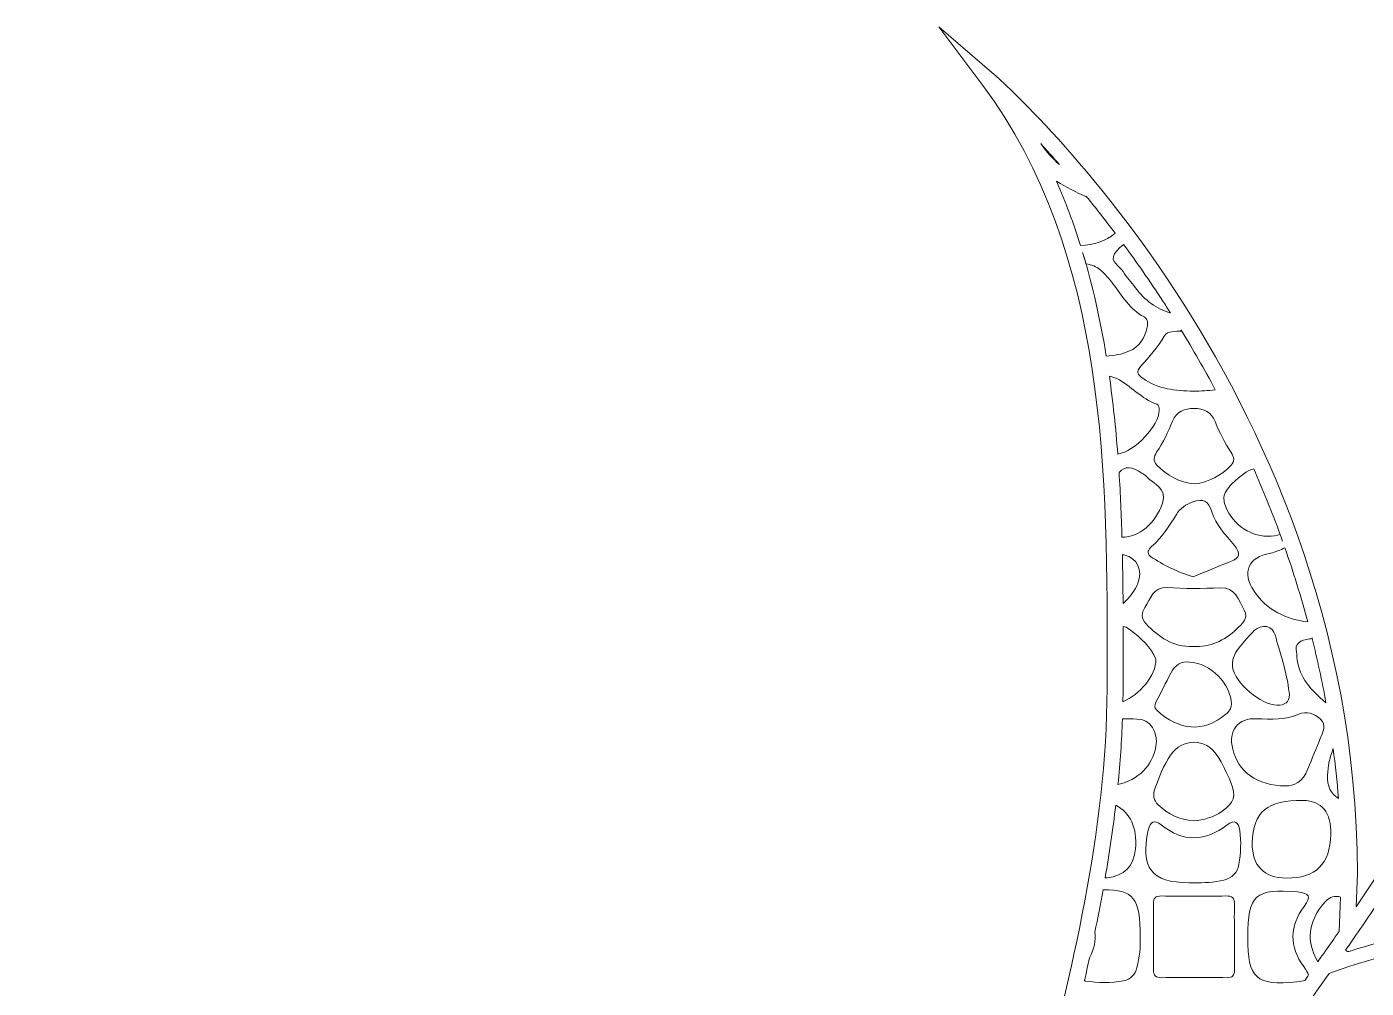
# Model space of a CAD drawing. Extents: x 467 to 8573, y -6014 to -20.
# Drawn here: x 467 to 1405, y -3714 to -3040 of the extents above; entities that cross this region are included whole.
import ezdxf

# ---------------------------------------------------------------- set-up
doc = ezdxf.new("R2010")
doc.units = 0
doc.header["$MEASUREMENT"] = 0
doc.layers.add('Layer 1', color=7, linetype='Continuous')

msp = doc.modelspace()

# ---------------------------------------------------------------- linework, layer by layer
at = {"layer": 'Layer 1', "lineweight": 0}
for points, knots in [([(2529.01, -4481.07), (2526.22, -4479.96), (2523.09, -4481.26), (2521.86, -4483.99), (2521.56, -4484.71), (2504.61, -4521.55), (2461.88, -4562.69), (2461.51, -4552.3), (2461.78, -4541.87), (2463.01, -4531.43), (2465.06, -4514.14), (2472.33, -4478.39), (2488.91, -4467.47), (2448.25, -4494.16), (2404.57, -4517.83), (2348.84, -4587), (2348.74, -4578.25), (2349.06, -4569.45), (2350.1, -4560.66), (2352.11, -4543.36), (2359.38, -4507.62), (2376.02, -4496.7), (2331.77, -4525.76), (2283.94, -4551.19), (2221, -4635.47), (2219.7, -4619.83), (2219.39, -4604.22), (2221.22, -4588.57), (2223.27, -4571.27), (2230.53, -4535.49), (2247.12, -4524.62), (2200.79, -4555.03), (2150.44, -4581.49), (2082.93, -4675.94), (2077.73, -4683.24), (2072.98, -4690.96), (2068.96, -4699.01), (2068.22, -4686.14), (2068.26, -4673.26), (2069.78, -4660.33), (2071.79, -4643.02), (2079.06, -4607.24), (2095.68, -4596.32), (2067.06, -4615.13), (2036.93, -4632.43), (2002.19, -4665.12), (2000.7, -4643.96), (1985.02, -4627.26), (1974.41, -4615.94), (1959.68, -4600.28), (1944.1, -4585.09), (1928.08, -4570.78), (1922.38, -4565.69), (1916.54, -4560.74), (1910.91, -4555.95), (1909.5, -4554.75), (1908.1, -4553.56), (1906.72, -4552.36), (1923.83, -4535.97), (1986.37, -4465.17), (2001.95, -4293.7), (2019.64, -4099.17), (1834.06, -3810.77), (1826.16, -3798.61), (1826.16, -3798.61), (1825.71, -3798.88), (1825.71, -3798.88), (1825.61, -3798.45), (1825.51, -3798.03), (1825.39, -3797.58), (1801.47, -3702.42), (1776.71, -3604.01), (1776.45, -3503.92), (1776.45, -3503.92), (1776.42, -3495.23), (1776.42, -3495.23), (1776.02, -3356.5), (1775.58, -3199.26), (1863.6, -3081.38), (1863.6, -3081.38), (1894.24, -3040.33), (1894.24, -3040.33), (1894.24, -3040.33), (1855.46, -3073.81), (1855.46, -3073.81), (1854.81, -3074.37), (1791.02, -3129.91), (1728.21, -3226.1), (1670.23, -3314.92), (1601.1, -3457.67), (1601.1, -3633.6), (1601.1, -3633.6), (1602.06, -3656.94), (1602.06, -3656.94), (1534.04, -3557.22), (1505.32, -3498.68), (1505.03, -3498.06), (1505.03, -3498.06), (1500, -3487.74), (1500, -3487.74), (1500, -3487.74), (1494.97, -3498.06), (1494.97, -3498.06), (1494.68, -3498.68), (1465.96, -3557.22), (1397.94, -3656.94), (1397.94, -3656.94), (1398.9, -3633.36), (1398.9, -3633.36), (1398.9, -3457.67), (1329.77, -3314.92), (1271.79, -3226.1), (1208.98, -3129.91), (1145.18, -3074.37), (1144.54, -3073.81), (1144.54, -3073.81), (1105.76, -3040.33), (1105.76, -3040.33), (1105.76, -3040.33), (1136.41, -3081.38), (1136.41, -3081.38), (1224.42, -3199.26), (1223.98, -3356.48), (1223.58, -3495.2), (1223.58, -3495.2), (1223.55, -3503.92), (1223.55, -3503.92), (1223.29, -3604.01), (1198.55, -3702.42), (1174.61, -3797.58), (1174.49, -3798.03), (1174.39, -3798.45), (1174.29, -3798.88), (1174.29, -3798.88), (1173.84, -3798.61), (1173.84, -3798.61), (1165.94, -3810.77), (980.36, -4099.17), (998.05, -4293.7), (1013.63, -4465.15), (1076.17, -4535.97), (1093.29, -4552.36), (1091.9, -4553.56), (1090.5, -4554.74), (1089.1, -4555.93), (1083.46, -4560.73), (1077.62, -4565.69), (1071.92, -4570.78), (1055.88, -4585.11), (1040.3, -4600.31), (1025.59, -4615.94), (1014.98, -4627.26), (999.28, -4643.96), (997.81, -4665.12), (963.07, -4632.43), (932.94, -4615.13), (904.32, -4596.32), (920.94, -4607.24), (928.21, -4643.02), (930.22, -4660.33), (931.74, -4673.26), (931.78, -4686.14), (931.04, -4699.01), (927.02, -4690.96), (922.27, -4683.24), (917.07, -4675.94), (849.56, -4581.49), (799.21, -4555.03), (752.88, -4524.62), (769.47, -4535.49), (776.73, -4571.27), (778.78, -4588.57), (780.61, -4604.22), (780.3, -4619.83), (779, -4635.47), (716.06, -4551.19), (668.23, -4525.76), (624, -4496.7), (640.62, -4507.62), (647.89, -4543.36), (649.9, -4560.66), (650.94, -4569.45), (651.27, -4578.25), (651.16, -4587), (595.43, -4517.83), (551.75, -4494.16), (511.09, -4467.47), (527.67, -4478.39), (534.94, -4514.14), (536.99, -4531.43), (538.22, -4541.87), (538.49, -4552.3), (538.12, -4562.71), (495.35, -4521.51), (478.44, -4484.69), (478.14, -4483.99), (476.91, -4481.26), (473.78, -4479.96), (470.99, -4481.07), (468.19, -4482.16), (466.77, -4485.25), (467.74, -4488.09), (468.09, -4489.09), (487.35, -4543.1), (534.8, -4601.13), (538.71, -4605.91), (542.81, -4610.71), (547.09, -4615.48), (571.63, -4642.96), (602.57, -4670.43), (640.91, -4692.82), (645.41, -4695.46), (650.09, -4698.04), (654.81, -4700.55), (666.3, -4706.62), (678.41, -4712.17), (691.16, -4717.17), (695.55, -4718.91), (700.07, -4720.6), (704.64, -4722.15), (711.77, -4724.66), (719.08, -4726.93), (726.6, -4729.01), (741.84, -4733.22), (756.38, -4737.44), (770.25, -4741.62), (775.17, -4743.1), (780.01, -4744.55), (784.79, -4746), (791.12, -4747.98), (797.3, -4749.93), (803.34, -4751.89), (807.93, -4753.36), (812.4, -4754.81), (816.8, -4756.29), (824.24, -4758.77), (831.46, -4761.23), (838.47, -4763.68), (823.71, -4781.28), (812.18, -4804.72), (804.14, -4833.51), (795.71, -4863.69), (792.88, -4897.04), (795.74, -4932.6), (796.41, -4940.92), (797.95, -4949.11), (799.41, -4957.03), (801.39, -4967.58), (803.23, -4977.54), (803.22, -4987.76), (803.2, -4998.19), (801.8, -5008.89), (800.44, -5019.23), (799.11, -5029.47), (797.71, -5040.05), (797.57, -5050.71), (797.25, -5076.67), (804.58, -5103.1), (818.29, -5125.16), (821.72, -5130.71), (825.55, -5136), (829.27, -5141.12), (833.8, -5147.36), (838.06, -5153.25), (841.73, -5159.61), (849.12, -5172.46), (848.86, -5183.88), (848.57, -5197.07), (848.39, -5205.48), (848.18, -5214.18), (850.01, -5223.81), (858.66, -5269.44), (893.59, -5304.23), (930.89, -5323.97), (844.82, -5310.54), (775.2, -5282.97), (752.66, -5263.24), (752.66, -5263.24), (744.59, -5270.9), (744.59, -5270.9), (746.33, -5273.1), (787.84, -5325.3), (859.55, -5371.29), (910.79, -5404.14), (985.31, -5438.13), (1074.34, -5438.11), (1094.02, -5438.11), (1114.43, -5436.46), (1135.43, -5432.75), (1003.6, -5539.42), (828.4, -5502.83), (820.71, -5501.16), (820.71, -5501.16), (820.69, -5501.3), (820.69, -5501.3), (820.69, -5501.3), (819.41, -5500.99), (819.41, -5500.99), (819.41, -5500.99), (819.41, -5506.86), (819.41, -5506.86), (819.41, -5506.86), (817.07, -5511.66), (817.07, -5511.66), (817.07, -5511.66), (817.55, -5511.83), (817.55, -5511.83), (817.55, -5511.83), (817.53, -5511.86), (817.53, -5511.86), (821.05, -5513.19), (904.94, -5544.52), (1014.71, -5550.07), (1025.42, -5550.6), (1036, -5550.87), (1046.44, -5550.87), (1084.43, -5550.87), (1120.55, -5547.27), (1154.61, -5540.24), (1160.58, -5585.47), (1164.88, -5634.05), (1168.13, -5692.58), (1168.89, -5706.42), (1169.29, -5720.87), (1169.66, -5734.83), (1170.64, -5770.6), (1171.66, -5807.59), (1178.84, -5842.33), (1183.48, -5864.77), (1194.25, -5896.26), (1219.23, -5918.88), (1247.71, -5944.67), (1283.75, -5948.93), (1326.34, -5931.56), (1329.19, -5930.4), (1332.06, -5929.17), (1334.91, -5927.96), (1341.51, -5937.99), (1385.57, -5999.66), (1469.9, -5999.66), (1479.42, -5999.66), (1489.45, -5998.88), (1500, -5997.15), (1604, -6014.25), (1657.74, -5939.12), (1665.09, -5927.96), (1667.94, -5929.17), (1670.81, -5930.4), (1673.66, -5931.56), (1690.77, -5938.54), (1706.83, -5942.02), (1721.76, -5942.02), (1743.99, -5942.02), (1763.74, -5934.31), (1780.77, -5918.88), (1805.75, -5896.26), (1816.52, -5864.77), (1821.16, -5842.33), (1828.34, -5807.59), (1829.37, -5770.6), (1830.34, -5734.83), (1830.71, -5720.87), (1831.11, -5706.42), (1831.87, -5692.58), (1835.12, -5634.05), (1839.42, -5585.47), (1845.39, -5540.24), (1879.45, -5547.28), (1915.57, -5550.87), (1953.56, -5550.87), (1963.98, -5550.87), (1974.58, -5550.6), (1985.29, -5550.07), (2095.05, -5544.52), (2178.95, -5513.19), (2182.47, -5511.86), (2182.47, -5511.86), (2182.45, -5511.81), (2182.45, -5511.81), (2182.45, -5511.81), (2182.98, -5511.62), (2182.98, -5511.62), (2182.98, -5511.62), (2180.59, -5506.59), (2180.59, -5506.59), (2180.59, -5506.59), (2180.59, -5500.99), (2180.59, -5500.99), (2180.59, -5500.99), (2179.16, -5501.04), (2179.16, -5501.04), (2179.16, -5501.04), (2178.63, -5501.32), (2178.63, -5501.32), (2164.51, -5504.27), (1993.74, -5537.23), (1864.57, -5432.75), (1885.57, -5436.46), (1905.96, -5438.11), (1925.66, -5438.11), (2014.69, -5438.11), (2089.21, -5404.14), (2140.45, -5371.29), (2212.16, -5325.3), (2253.67, -5273.1), (2255.41, -5270.9), (2255.41, -5270.9), (2247.34, -5263.24), (2247.34, -5263.24), (2224.8, -5282.97), (2155.18, -5310.54), (2069.13, -5323.97), (2106.41, -5304.23), (2141.34, -5269.44), (2149.99, -5223.81), (2151.82, -5214.18), (2151.61, -5205.48), (2151.43, -5197.07), (2151.14, -5183.88), (2150.88, -5172.46), (2158.27, -5159.61), (2161.94, -5153.25), (2166.2, -5147.36), (2170.73, -5141.12), (2174.45, -5136), (2178.28, -5130.71), (2181.71, -5125.16), (2195.42, -5103.1), (2202.75, -5076.67), (2202.43, -5050.71), (2202.29, -5040.05), (2200.89, -5029.47), (2199.56, -5019.23), (2198.2, -5008.89), (2196.8, -4998.19), (2196.78, -4987.76), (2196.77, -4977.54), (2198.61, -4967.58), (2200.59, -4957.03), (2202.05, -4949.11), (2203.59, -4940.92), (2204.26, -4932.6), (2207.12, -4897.04), (2204.29, -4863.69), (2195.86, -4833.51), (2187.82, -4804.7), (2176.29, -4781.26), (2161.53, -4763.67), (2194.1, -4752.28), (2231.06, -4740.78), (2273.4, -4729.01), (2465.31, -4675.72), (2531.62, -4489.98), (2532.26, -4488.09), (2533.23, -4485.25), (2531.81, -4482.16), (2529.01, -4481.07)], [0, 0, 0, 0, 1, 1, 1, 2, 2, 2, 3, 3, 3, 4, 4, 4, 5, 5, 5, 6, 6, 6, 7, 7, 7, 8, 8, 8, 9, 9, 9, 10, 10, 10, 11, 11, 11, 12, 12, 12, 13, 13, 13, 14, 14, 14, 15, 15, 15, 16, 16, 16, 17, 17, 17, 18, 18, 18, 19, 19, 19, 20, 20, 20, 21, 21, 21, 22, 22, 22, 23, 23, 23, 24, 24, 24, 25, 25, 25, 26, 26, 26, 27, 27, 27, 28, 28, 28, 29, 29, 29, 30, 30, 30, 31, 31, 31, 32, 32, 32, 33, 33, 33, 34, 34, 34, 35, 35, 35, 36, 36, 36, 37, 37, 37, 38, 38, 38, 39, 39, 39, 40, 40, 40, 41, 41, 41, 42, 42, 42, 43, 43, 43, 44, 44, 44, 45, 45, 45, 46, 46, 46, 47, 47, 47, 48, 48, 48, 49, 49, 49, 50, 50, 50, 51, 51, 51, 52, 52, 52, 53, 53, 53, 54, 54, 54, 55, 55, 55, 56, 56, 56, 57, 57, 57, 58, 58, 58, 59, 59, 59, 60, 60, 60, 61, 61, 61, 62, 62, 62, 63, 63, 63, 64, 64, 64, 65, 65, 65, 66, 66, 66, 67, 67, 67, 68, 68, 68, 69, 69, 69, 70, 70, 70, 71, 71, 71, 72, 72, 72, 73, 73, 73, 74, 74, 74, 75, 75, 75, 76, 76, 76, 77, 77, 77, 78, 78, 78, 79, 79, 79, 80, 80, 80, 81, 81, 81, 82, 82, 82, 83, 83, 83, 84, 84, 84, 85, 85, 85, 86, 86, 86, 87, 87, 87, 88, 88, 88, 89, 89, 89, 90, 90, 90, 91, 91, 91, 92, 92, 92, 93, 93, 93, 94, 94, 94, 95, 95, 95, 96, 96, 96, 97, 97, 97, 98, 98, 98, 99, 99, 99, 100, 100, 100, 101, 101, 101, 102, 102, 102, 103, 103, 103, 104, 104, 104, 105, 105, 105, 106, 106, 106, 107, 107, 107, 108, 108, 108, 109, 109, 109, 110, 110, 110, 111, 111, 111, 112, 112, 112, 113, 113, 113, 114, 114, 114, 115, 115, 115, 116, 116, 116, 117, 117, 117, 118, 118, 118, 119, 119, 119, 120, 120, 120, 121, 121, 121, 122, 122, 122, 123, 123, 123, 124, 124, 124, 125, 125, 125, 126, 126, 126, 127, 127, 127, 128, 128, 128, 129, 129, 129, 130, 130, 130, 131, 131, 131, 132, 132, 132, 133, 133, 133, 134, 134, 134, 135, 135, 135, 136, 136, 136, 137, 137, 137, 138, 138, 138, 139, 139, 139, 140, 140, 140, 141, 141, 141, 142, 142, 142, 143, 143, 143, 144, 144, 144, 145, 145, 145, 146, 146, 146, 147, 147, 147, 148, 148, 148, 149, 149, 149, 150, 150, 150, 151, 151, 151, 152, 152, 152, 152]), ([(1177.09, -3122.15), (1181.25, -3126.69), (1185.65, -3131.6), (1190.24, -3136.87), (1185.4, -3132.8), (1180.98, -3127.9), (1177.09, -3122.15)], [0, 0, 0, 0, 1, 1, 1, 2, 2, 2, 2]), ([(1188.11, -3148.55), (1194.93, -3152.64), (1201.81, -3156.51), (1209.23, -3159.41), (1209.15, -3159.3), (1209.07, -3159.19), (1208.98, -3159.09), (1209.07, -3159.19), (1209.16, -3159.3), (1209.25, -3159.41), (1215.72, -3167.38), (1222.42, -3175.92), (1229.27, -3185.01), (1222.36, -3190.68), (1214.2, -3193.17), (1204.95, -3193.61), (1200.14, -3178.29), (1194.58, -3163.25), (1188.11, -3148.55)], [0, 0, 0, 0, 1, 1, 1, 2, 2, 2, 3, 3, 3, 4, 4, 4, 5, 5, 5, 6, 6, 6, 6]), ([(1222.99, -3271.03), (1218.98, -3246.46), (1213.62, -3222.19), (1206.45, -3198.53), (1207.25, -3201.14), (1208.04, -3203.75), (1208.77, -3206.37), (1212.63, -3207.06), (1216.25, -3208.39), (1218.58, -3210.33), (1222.1, -3213.27), (1225.07, -3216.94), (1227.88, -3220.57), (1234.33, -3228.9), (1239.45, -3238.39), (1249.42, -3243.51), (1252.23, -3244.96), (1252.15, -3248.11), (1251.6, -3250.83), (1250.07, -3258.44), (1246.35, -3264.53), (1238.89, -3267.67), (1233.86, -3269.78), (1228.62, -3270.79), (1222.99, -3271.03)], [0, 0, 0, 0, 1, 1, 1, 2, 2, 2, 3, 3, 3, 4, 4, 4, 5, 5, 5, 6, 6, 6, 7, 7, 7, 8, 8, 8, 8]), ([(1235.15, -3192.91), (1244.2, -3205.2), (1253.41, -3218.4), (1262.63, -3232.53), (1264.38, -3235.21), (1266.14, -3237.96), (1267.92, -3240.76), (1258.36, -3238.08), (1250.03, -3232.21), (1243.29, -3222.88), (1240.58, -3219.12), (1237.13, -3215.84), (1234.8, -3211.9), (1232.44, -3207.88), (1225.22, -3205.08), (1228.86, -3199.34), (1230.58, -3196.65), (1232.75, -3194.5), (1235.15, -3192.91)], [0, 0, 0, 0, 1, 1, 1, 2, 2, 2, 3, 3, 3, 4, 4, 4, 5, 5, 5, 6, 6, 6, 6]), ([(1275.85, -3253.52), (1275.68, -3253.23), (1275.5, -3252.94), (1275.33, -3252.65), (1275.51, -3252.94), (1275.69, -3253.23), (1275.87, -3253.52), (1283.67, -3266.3), (1291.57, -3280.02), (1299.35, -3294.59), (1294.36, -3295.31), (1289.21, -3295.53), (1284.02, -3295.72), (1271.67, -3295.14), (1259.21, -3294.54), (1248.51, -3286.42), (1245.05, -3283.79), (1243.55, -3282.17), (1247.05, -3278.28), (1253.04, -3271.63), (1259.09, -3264.92), (1263.58, -3257.05), (1264.81, -3254.89), (1266.72, -3254.37), (1268.99, -3254.05), (1271.29, -3253.71), (1273.56, -3253.56), (1275.85, -3253.52)], [0, 0, 0, 0, 1, 1, 1, 2, 2, 2, 3, 3, 3, 4, 4, 4, 5, 5, 5, 6, 6, 6, 7, 7, 7, 8, 8, 8, 9, 9, 9, 9]), ([(1231.04, -3339.66), (1229.64, -3321.44), (1227.73, -3303.26), (1225.15, -3285.19), (1226.74, -3285.38), (1228.48, -3285.91), (1230.34, -3286.83), (1240.36, -3291.68), (1247.49, -3301.11), (1258.36, -3304.75), (1259.93, -3305.26), (1259.98, -3307.39), (1260, -3309.08), (1260.13, -3319.59), (1243.09, -3337.94), (1231.04, -3339.66)], [0, 0, 0, 0, 1, 1, 1, 2, 2, 2, 3, 3, 3, 4, 4, 4, 5, 5, 5, 5]), ([(1310.37, -3347.58), (1303.36, -3354.9), (1294.84, -3359.28), (1284.89, -3360.61), (1274.18, -3359.61), (1265.53, -3354.88), (1258.34, -3347.36), (1255.61, -3344.49), (1256.35, -3341.35), (1258.29, -3338.4), (1262.8, -3331.54), (1266.38, -3324.23), (1269.45, -3316.66), (1272.18, -3309.9), (1277.71, -3307.73), (1284.5, -3307.73), (1291.38, -3307.73), (1296.6, -3310.24), (1299.31, -3316.98), (1302.37, -3324.56), (1306, -3331.86), (1310.56, -3338.67), (1312.55, -3341.66), (1313.13, -3344.69), (1310.37, -3347.58)], [0, 0, 0, 0, 1, 1, 1, 2, 2, 2, 3, 3, 3, 4, 4, 4, 5, 5, 5, 6, 6, 6, 7, 7, 7, 8, 8, 8, 8]), ([(1262.4, -3374.09), (1257.34, -3388.36), (1246.11, -3397.97), (1234.03, -3397.93), (1234.01, -3397.93), (1233.99, -3397.93), (1233.99, -3397.93), (1233.57, -3382.86), (1232.9, -3367.73), (1231.95, -3352.61), (1236.21, -3347.82), (1240.92, -3348.23), (1247.95, -3353.05), (1249.08, -3353.82), (1250.34, -3354.5), (1251.21, -3355.49), (1256.04, -3361.04), (1266.14, -3363.58), (1262.4, -3374.09)], [0, 0, 0, 0, 1, 1, 1, 2, 2, 2, 3, 3, 3, 4, 4, 4, 5, 5, 5, 6, 6, 6, 6]), ([(1344.79, -3396.04), (1344.79, -3396.04), (1344.81, -3396.04), (1344.81, -3396.04), (1345.37, -3397.56), (1345.91, -3399.09), (1346.46, -3400.65), (1345.9, -3399.09), (1345.35, -3397.56), (1344.79, -3396.04), (1342.42, -3396.81), (1339.46, -3397.2), (1335.83, -3397.23), (1322.96, -3397.35), (1309.4, -3387.01), (1305.92, -3374.4), (1305.08, -3371.38), (1305.18, -3368.39), (1306.91, -3365.73), (1308.08, -3363.91), (1309.43, -3362.17), (1310.97, -3360.65), (1317.08, -3354.59), (1322.01, -3351.01), (1326.29, -3350), (1332.78, -3364.71), (1338.97, -3380.08), (1344.79, -3396.04)], [0, 0, 0, 0, 1, 1, 1, 2, 2, 2, 3, 3, 3, 4, 4, 4, 5, 5, 5, 6, 6, 6, 7, 7, 7, 8, 8, 8, 9, 9, 9, 9]), ([(1310.08, -3415.01), (1301.21, -3418.43), (1292.45, -3422.16), (1283.8, -3425.7), (1272.86, -3422.21), (1263.02, -3417.62), (1254.01, -3411.43), (1250.75, -3409.19), (1252.78, -3406.33), (1254.78, -3404.54), (1261.98, -3398.05), (1267.13, -3390.12), (1272.11, -3381.94), (1274.72, -3377.66), (1278.87, -3374.88), (1283.67, -3373.26), (1291.19, -3370.72), (1294.57, -3372.42), (1296.92, -3380.1), (1299.82, -3389.57), (1306.82, -3396.31), (1312.76, -3403.68), (1317.21, -3409.23), (1316.82, -3412.44), (1310.08, -3415.01)], [0, 0, 0, 0, 1, 1, 1, 2, 2, 2, 3, 3, 3, 4, 4, 4, 5, 5, 5, 6, 6, 6, 7, 7, 7, 8, 8, 8, 8]), ([(1364.17, -3457.3), (1349.31, -3455.4), (1335.64, -3449.6), (1326.48, -3435.68), (1317.76, -3422.44), (1322.45, -3412.03), (1338, -3409.09), (1341.67, -3408.41), (1344.96, -3407.01), (1348.1, -3405.29), (1353.95, -3422.01), (1359.36, -3439.35), (1364.17, -3457.3)], [0, 0, 0, 0, 1, 1, 1, 2, 2, 2, 3, 3, 3, 4, 4, 4, 4]), ([(1234.3, -3410.08), (1234.66, -3410.17), (1235.02, -3410.29), (1235.39, -3410.37), (1245.02, -3412.62), (1248.63, -3421.28), (1245.14, -3430.17), (1243.05, -3435.46), (1239.37, -3440.27), (1234.74, -3444.36), (1234.68, -3433), (1234.54, -3421.57), (1234.3, -3410.08)], [0, 0, 0, 0, 1, 1, 1, 2, 2, 2, 3, 3, 3, 4, 4, 4, 4]), ([(1314.38, -3462.19), (1305.78, -3470.62), (1295.63, -3475.16), (1283.7, -3474.46), (1269.67, -3474.91), (1259.59, -3467.93), (1250.7, -3458.46), (1247.29, -3454.82), (1247.73, -3451.02), (1250, -3447.2), (1253.7, -3440.98), (1256.33, -3432.74), (1265.37, -3433.27), (1277.93, -3434.02), (1290.39, -3433.99), (1302.96, -3433.31), (1313.1, -3432.76), (1315.9, -3441.92), (1319.62, -3449.07), (1322.81, -3455.23), (1318.08, -3458.56), (1314.38, -3462.19)], [0, 0, 0, 0, 1, 1, 1, 2, 2, 2, 3, 3, 3, 4, 4, 4, 5, 5, 5, 6, 6, 6, 7, 7, 7, 7]), ([(1234.74, -3503.93), (1234.74, -3503.93), (1234.76, -3495.23), (1234.76, -3495.23), (1234.8, -3483.75), (1234.83, -3472.11), (1234.81, -3460.4), (1236.09, -3460.61), (1237.51, -3461.29), (1239.09, -3462.47), (1247.15, -3468.54), (1254.81, -3474.98), (1257.69, -3483.46), (1258, -3495.03), (1246.24, -3508.25), (1234.64, -3513.2), (1234.71, -3510.11), (1234.74, -3507.02), (1234.74, -3503.93)], [0, 0, 0, 0, 1, 1, 1, 2, 2, 2, 3, 3, 3, 4, 4, 4, 5, 5, 5, 6, 6, 6, 6]), ([(1342.76, -3515.66), (1331.55, -3515.67), (1312.9, -3500.01), (1311.45, -3488.87), (1310.46, -3481.36), (1315.44, -3476.02), (1319.84, -3470.9), (1324.06, -3465.98), (1328.7, -3459.24), (1335.51, -3460.57), (1341.85, -3461.82), (1341.9, -3469.96), (1343.78, -3475.47), (1347.38, -3486.08), (1350.01, -3496.95), (1351.31, -3508.22), (1351.24, -3513.8), (1347.84, -3515.66), (1342.76, -3515.66)], [0, 0, 0, 0, 1, 1, 1, 2, 2, 2, 3, 3, 3, 4, 4, 4, 5, 5, 5, 6, 6, 6, 6]), ([(1367.06, -3468.42), (1367.12, -3468.61), (1367.16, -3468.8), (1367.21, -3468.99), (1367.21, -3468.99), (1367.19, -3468.99), (1367.19, -3468.99), (1370.86, -3483.59), (1374.14, -3498.61), (1376.9, -3513.97), (1376.24, -3513.45), (1375.57, -3512.91), (1374.89, -3512.31), (1361.95, -3500.93), (1356.89, -3492.09), (1356.43, -3479.43), (1354.36, -3472.18), (1359.24, -3469.86), (1365.66, -3469.16), (1366.17, -3469.11), (1366.68, -3469.05), (1367.19, -3468.99), (1367.14, -3468.8), (1367.1, -3468.61), (1367.06, -3468.42)], [0, 0, 0, 0, 1, 1, 1, 2, 2, 2, 3, 3, 3, 4, 4, 4, 5, 5, 5, 6, 6, 6, 7, 7, 7, 8, 8, 8, 8]), ([(1257.81, -3513.51), (1261.33, -3506.75), (1264.71, -3499.92), (1268.14, -3493.13), (1271.06, -3487.4), (1275.59, -3484.63), (1281.28, -3485.5), (1296.09, -3485.95), (1310.52, -3500.93), (1310.64, -3515.09), (1310.66, -3518.13), (1308.94, -3520.13), (1306.8, -3521.93), (1290.97, -3535.28), (1273.82, -3533.32), (1258.39, -3519.24), (1256.31, -3517.33), (1256.69, -3515.66), (1257.81, -3513.51)], [0, 0, 0, 0, 1, 1, 1, 2, 2, 2, 3, 3, 3, 4, 4, 4, 5, 5, 5, 6, 6, 6, 6]), ([(1234.32, -3525.16), (1237.63, -3525.26), (1240.94, -3525.3), (1244.3, -3525.33), (1254.06, -3525.4), (1259.61, -3534.48), (1257.75, -3544.68), (1255.27, -3558.18), (1245.41, -3568.09), (1231.19, -3571.18), (1232.71, -3555.89), (1233.77, -3540.55), (1234.32, -3525.16)], [0, 0, 0, 0, 1, 1, 1, 2, 2, 2, 3, 3, 3, 4, 4, 4, 4]), ([(1373.13, -3538.37), (1370.4, -3545.76), (1366.99, -3552.91), (1364.27, -3560.29), (1360.93, -3569.44), (1354.05, -3572.41), (1348.78, -3572.24), (1328.34, -3572.05), (1315.52, -3562.19), (1311.56, -3546.46), (1308.34, -3533.66), (1315.23, -3524.36), (1328.36, -3525.11), (1338.49, -3525.69), (1348.2, -3526.08), (1357.89, -3521.83), (1363.1, -3519.55), (1368.78, -3521.59), (1373.05, -3525.5), (1377.43, -3529.53), (1374.67, -3534.2), (1373.13, -3538.37)], [0, 0, 0, 0, 1, 1, 1, 2, 2, 2, 3, 3, 3, 4, 4, 4, 5, 5, 5, 6, 6, 6, 7, 7, 7, 7]), ([(1268.02, -3550.55), (1275.95, -3538.59), (1293, -3538.61), (1300.68, -3550.82), (1304.43, -3556.78), (1307.52, -3563.25), (1310.25, -3569.75), (1314.19, -3579.17), (1312.47, -3584.35), (1304.09, -3590), (1298.1, -3594.03), (1291.4, -3596.2), (1284.07, -3596.69), (1274.54, -3595.94), (1266.31, -3592.14), (1259.37, -3585.48), (1256.02, -3582.27), (1255.51, -3578.38), (1256.99, -3574.2), (1259.9, -3565.98), (1263.15, -3557.87), (1268.02, -3550.55)], [0, 0, 0, 0, 1, 1, 1, 2, 2, 2, 3, 3, 3, 4, 4, 4, 5, 5, 5, 6, 6, 6, 7, 7, 7, 7]), ([(1377.98, -3564.82), (1378.25, -3558.23), (1379.65, -3551.97), (1381.95, -3546.03), (1383.47, -3557.5), (1384.7, -3569.15), (1385.64, -3580.98), (1380.28, -3577.8), (1377.67, -3572.32), (1377.98, -3564.82)], [0, 0, 0, 0, 1, 1, 1, 2, 2, 2, 3, 3, 3, 3]), ([(1349.28, -3636.79), (1333.42, -3636.62), (1324.99, -3628.04), (1325.25, -3612.32), (1325.61, -3590.5), (1335.97, -3581.78), (1360.86, -3582.32), (1374.02, -3582.61), (1380.59, -3590.72), (1380.26, -3606.23), (1379.82, -3626.93), (1369.62, -3637), (1349.28, -3636.79)], [0, 0, 0, 0, 1, 1, 1, 2, 2, 2, 3, 3, 3, 4, 4, 4, 4]), ([(1229.61, -3585.72), (1239.83, -3590.94), (1244.79, -3601.49), (1243.46, -3616.35), (1242.42, -3628.12), (1235.49, -3635.44), (1223.7, -3636.5), (1223.19, -3636.55), (1222.7, -3636.57), (1222.2, -3636.6), (1225.1, -3619.73), (1227.61, -3602.75), (1229.61, -3585.72)], [0, 0, 0, 0, 1, 1, 1, 2, 2, 2, 3, 3, 3, 4, 4, 4, 4]), ([(1261.41, -3599.54), (1276.96, -3611.74), (1292.25, -3611.43), (1307.74, -3599.39), (1312.78, -3595.48), (1315.76, -3597.58), (1316.51, -3603.48), (1317.5, -3611.38), (1317.37, -3619.25), (1315.93, -3627.12), (1314.82, -3633.17), (1311.27, -3636.71), (1305.37, -3638.19), (1298.41, -3639.91), (1291.33, -3640.15), (1284.23, -3640.08), (1283.14, -3640.1), (1282.04, -3640.12), (1280.95, -3640.1), (1254.45, -3639.81), (1246.64, -3629.59), (1252.37, -3603.18), (1253.74, -3596.93), (1256.76, -3595.89), (1261.41, -3599.54)], [0, 0, 0, 0, 1, 1, 1, 2, 2, 2, 3, 3, 3, 4, 4, 4, 5, 5, 5, 6, 6, 6, 7, 7, 7, 8, 8, 8, 8]), ([(1211.25, -3692.67), (1214.56, -3686.45), (1215.8, -3680.58), (1215.04, -3674.6), (1217.05, -3664.79), (1218.94, -3654.96), (1220.72, -3645.1), (1242.25, -3644.47), (1246.81, -3651.14), (1246.81, -3677.66), (1246.94, -3685.03), (1246.38, -3692.33), (1244.47, -3699.52), (1243.16, -3704.5), (1240.05, -3707.69), (1235.14, -3708.71), (1226.23, -3710.57), (1217.25, -3710.18), (1208.29, -3708.89), (1208.07, -3708.85), (1207.9, -3708.8), (1207.68, -3708.77), (1208.89, -3703.41), (1210.09, -3698.05), (1211.25, -3692.67)], [0, 0, 0, 0, 1, 1, 1, 2, 2, 2, 3, 3, 3, 4, 4, 4, 5, 5, 5, 6, 6, 6, 7, 7, 7, 8, 8, 8, 8]), ([(1312.78, -3678.26), (1312.78, -3685.9), (1312.64, -3693.55), (1312.83, -3701.19), (1312.91, -3705.03), (1311.46, -3706.58), (1307.61, -3706.56), (1292.32, -3706.45), (1277.03, -3706.41), (1261.74, -3706.55), (1257.56, -3706.58), (1255.95, -3705.11), (1255.99, -3700.83), (1256.18, -3685.53), (1256.19, -3670.24), (1255.99, -3654.95), (1255.94, -3650.65), (1257.44, -3649.26), (1261.67, -3649.32), (1276.7, -3649.5), (1291.72, -3649.52), (1306.74, -3649.3), (1311.29, -3649.23), (1313.05, -3650.61), (1312.86, -3655.32), (1312.55, -3662.95), (1312.78, -3670.61), (1312.78, -3678.26)], [0, 0, 0, 0, 1, 1, 1, 2, 2, 2, 3, 3, 3, 4, 4, 4, 5, 5, 5, 6, 6, 6, 7, 7, 7, 8, 8, 8, 9, 9, 9, 9]), ([(1362.02, -3708.51), (1360.66, -3708.83), (1358.85, -3709.09), (1356.53, -3709.35), (1327.93, -3712.43), (1322.08, -3707.13), (1322.08, -3678.14), (1322.06, -3648.65), (1327.6, -3643.63), (1356.99, -3646.52), (1365.47, -3647.35), (1366.73, -3649.59), (1361.63, -3656.58), (1351.29, -3670.71), (1351.17, -3684.5), (1361.27, -3698.83), (1363.05, -3701.34), (1364.22, -3703.19), (1364.75, -3704.59), (1363.85, -3705.88), (1362.94, -3707.18), (1362.02, -3708.51)], [0, 0, 0, 0, 1, 1, 1, 2, 2, 2, 3, 3, 3, 4, 4, 4, 5, 5, 5, 6, 6, 6, 7, 7, 7, 7]), ([(1386.03, -3674.21), (1385.16, -3675.47), (1384.31, -3676.72), (1383.42, -3677.98), (1380.47, -3682.21), (1377.36, -3686.63), (1374.1, -3691.26), (1373.15, -3692.62), (1372.18, -3693.99), (1371.2, -3695.39), (1368.03, -3690.05), (1366.07, -3684.14), (1365.74, -3677.42), (1366.39, -3668), (1370.16, -3659.76), (1376.82, -3652.85), (1379.7, -3649.84), (1383.11, -3648.97), (1387.02, -3650.08), (1387.02, -3650.08), (1386.03, -3674.21), (1386.03, -3674.21)], [0, 0, 0, 0, 1, 1, 1, 2, 2, 2, 3, 3, 3, 4, 4, 4, 5, 5, 5, 6, 6, 6, 7, 7, 7, 7]), ([(1392.58, -3684.38), (1400.3, -3673.32), (1407.58, -3662.69), (1414.44, -3652.52), (1422.04, -3660.32), (1429.25, -3668.6), (1435.91, -3677.2), (1422.97, -3679.81), (1408.15, -3683.14), (1393.85, -3687.95), (1392.34, -3688.46), (1391.63, -3688.15), (1390.76, -3687.37), (1390.76, -3687.37), (1390.6, -3687.21), (1390.6, -3687.21), (1391.25, -3686.28), (1391.94, -3685.3), (1392.58, -3684.38)], [0, 0, 0, 0, 1, 1, 1, 2, 2, 2, 3, 3, 3, 4, 4, 4, 5, 5, 5, 6, 6, 6, 6]), ([(1471.33, -3720.88), (1471.33, -3720.88), (1470.58, -3720.95), (1470.58, -3720.95), (1422.51, -3725.8), (1375.91, -3742.11), (1335.57, -3768.11), (1351.02, -3743.81), (1365.98, -3722.3), (1379.07, -3703.66), (1379.07, -3703.66), (1381.41, -3702.79), (1381.41, -3702.79), (1413.79, -3690.73), (1447.77, -3683.7), (1482.36, -3681.86), (1479.39, -3694.14), (1475.77, -3707.35), (1471.33, -3720.88)], [0, 0, 0, 0, 1, 1, 1, 2, 2, 2, 3, 3, 3, 4, 4, 4, 5, 5, 5, 6, 6, 6, 6])]:
    msp.add_open_spline(points, degree=3, knots=knots, dxfattribs=at)

doc.saveas('drawing.dxf')
